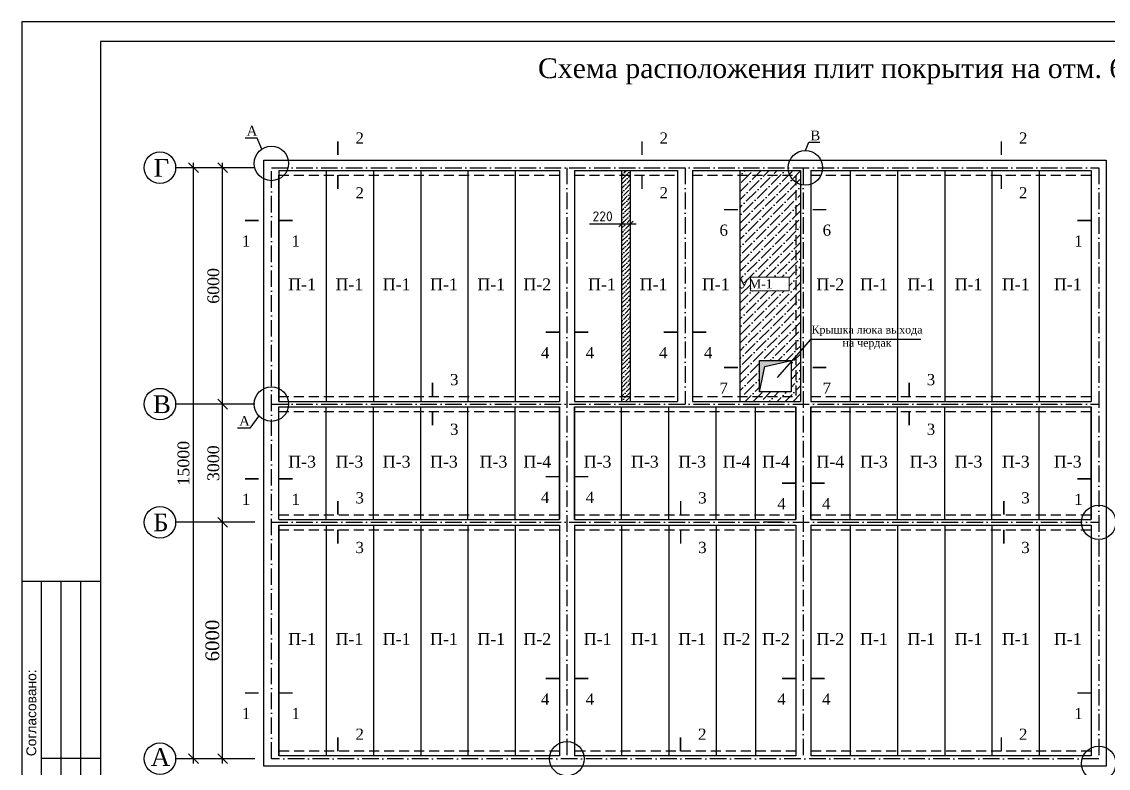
# Model space of a CAD drawing. Header units: millimetres. Extents: x 572274 to 2241483, y -888675 to -304135.
# Drawn here: x 1634382 to 1661961, y -634753 to -615807 of the extents above; entities that cross this region are included whole.
import ezdxf

# ---------------------------------------------------------------- set-up
doc = ezdxf.new("R2010")
doc.units = ezdxf.units.MM
for name, pattern in [('ACAD_ISO02W100', [15, 12, -3]), ('ACAD_ISO04W100', [30, 24, -3, 0, -3]), ('ACAD_ISO10W100', [18, 12, -3, 0, -3]), ('DASHEDX2', [38.1, 25.4, -12.7])]:
    doc.linetypes.add(name, pattern=pattern)
for name, color, linetype in [('oc', 10, 'ACAD_ISO04W100'), ('razrez', 170, 'Continuous'), ('Размеры', 7, 'Continuous')]:
    doc.layers.add(name, color=color, linetype=linetype)
doc.layers.add('план', color=7, linetype='Continuous', lineweight=40)
doc.layers.add('стены', color=250, linetype='Continuous', lineweight=30)
doc.styles.add('arial', font='arial.ttf', dxfattribs={"height": 300})
doc.styles.add('GOST 2.304', font='CS_Gost2304.shx')
doc.styles.get("Standard").update_dxf_attribs({"font": 'isocpeur.ttf'})
doc.styles.add('style1', font='isocpeui.ttf')
doc.styles.add('WMF-Times New Roman0', font='times.ttf')
doc.dimstyles.new('ISO-25$0', dxfattribs={"dimtxt": 300, "dimasz": 200, "dimexe": 100, "dimexo": 300, "dimgap": 50, "dimtad": 1, "dimdec": 0, "dimtxsty": 'Standard', "dimblk": 'OBLIQUE', "dimcen": 250, "dimdle": 150, "dimadec": 0, "dimazin": 0, "dimtfac": 1, "dimtdec": 0, "dimtmove": 0, "dimatfit": 3, "dimldrblk": 'OBLIQUE', "dimfxl": 1.25, "dimarcsym": 0})

# ---------------------------------------------------------------- blocks, each defined once
blk = doc.blocks.new('shtamp cheti azu')
blk.add_line((455458, 81217), (457458, 81217))
at = {"lineweight": 25, "ltscale": 100}
for p, q in [((455958, 74717), (455958, 81217)), ((456458, 74717), (456458, 81217)), ((456958, 74717), (456958, 81217)), ((457458, 76717), (455958, 76717)), ((457458, 74702), (455458, 74702)), ((456258, 66217), (456258, 74717)), ((456758, 66217), (456758, 74717)), ((457458, 72217), (456258, 72217)), ((457458, 68717), (456258, 68717)), ((457458, 66217), (456258, 66217))]:
    blk.add_line(p, q, dxfattribs=at)
at = {"color": 1, "linetype": 'ACAD_ISO02W100', "lineweight": 5, "ltscale": 70, "char_height": 250, "attachment_point": 1, "rotation": 90, "style": 'arial'}
for s, insert in [('{\\fArial|b0|i0|c204|p34;Согласовано:}', (455576, 76776)), ('{\\fArial|b0|i0|c204|p34;Взам. инв. N}', (456376, 72315)), ('{\\fArial|b0|i0|c204|p34;Подпись и дата}', (456376, 68815)), ('{\\fArial|b0|i0|c204|p34;Инв. N подл.}', (456376, 66315))]:
    blk.add_mtext(s, dxfattribs=dict(at, insert=insert))
blk = doc.blocks.new('_Oblique')
at = {"color": 0, "linetype": 'ByBlock', "lineweight": -2}
blk.add_line((-0.5, -0.5), (0.5, 0.5), dxfattribs=at)
blk = doc.blocks.new('*D651')
at = {"color": 0, "lineweight": -2, "transparency": 16777216}
for p, q in [((1640299, -628511), (1639361, -628511)), ((1639481, -634631), (1639481, -628391)), ((1640299, -634511), (1639361, -634511))]:
    blk.add_line(p, q, dxfattribs=at)
at = {"layer": 'Defpoints', "color": 0, "lineweight": 25, "transparency": 16777216}
for p in [(1639481, -628511), (1640399, -628511), (1640399, -634511)]:
    blk.add_point(p, dxfattribs=at)
at = {"color": 0, "lineweight": -2, "transparency": 16777216, "xscale": 250, "yscale": 250, "zscale": 250}
for p, rotation in [((1639481, -628511), 90), ((1639481, -634511), 270)]:
    blk.add_blockref('_Oblique', p, dxfattribs=dict(at, rotation=rotation))
at = {"color": 0, "lineweight": 25, "transparency": 16777216, "insert": (1639223, -631511), "char_height": 300, "attachment_point": 5, "rotation": 90, "style": 'WMF-Times New Roman0'}
blk.add_mtext('{\\H1.1667x;6000}', dxfattribs=at)
blk = doc.blocks.new('*D652')
at = {"color": 0, "lineweight": -2, "transparency": 16777216}
for p, q in [((1639481, -628631), (1639481, -625391)), ((1640299, -625511), (1639361, -625511)), ((1640299, -628511), (1639361, -628511))]:
    blk.add_line(p, q, dxfattribs=at)
at = {"layer": 'Defpoints', "color": 0, "lineweight": 25, "transparency": 16777216}
for p in [(1639481, -625511), (1640399, -625511), (1640399, -628511)]:
    blk.add_point(p, dxfattribs=at)
at = {"color": 0, "lineweight": -2, "transparency": 16777216, "xscale": 250, "yscale": 250, "zscale": 250}
for p, rotation in [((1639481, -625511), 90), ((1639481, -628511), 270)]:
    blk.add_blockref('_Oblique', p, dxfattribs=dict(at, rotation=rotation))
at = {"color": 0, "lineweight": 25, "transparency": 16777216, "insert": (1639248, -627011), "char_height": 300, "attachment_point": 5, "rotation": 90, "style": 'WMF-Times New Roman0'}
blk.add_mtext('3000', dxfattribs=at)
blk = doc.blocks.new('*D653')
at = {"color": 0, "lineweight": -2, "transparency": 16777216}
for p, q in [((1639481, -625631), (1639481, -619391)), ((1640299, -619511), (1639361, -619511)), ((1640299, -625511), (1639361, -625511))]:
    blk.add_line(p, q, dxfattribs=at)
at = {"layer": 'Defpoints', "color": 0, "lineweight": 25, "transparency": 16777216}
for p in [(1639481, -619511), (1640399, -619511), (1640399, -625511)]:
    blk.add_point(p, dxfattribs=at)
at = {"color": 0, "lineweight": -2, "transparency": 16777216, "xscale": 250, "yscale": 250, "zscale": 250}
for p, rotation in [((1639481, -619511), 90), ((1639481, -625511), 270)]:
    blk.add_blockref('_Oblique', p, dxfattribs=dict(at, rotation=rotation))
at = {"color": 0, "lineweight": 25, "transparency": 16777216, "insert": (1639248, -622511), "char_height": 300, "attachment_point": 5, "rotation": 90, "style": 'WMF-Times New Roman0'}
blk.add_mtext('6000', dxfattribs=at)
blk = doc.blocks.new('*D654')
at = {"color": 0, "lineweight": -2, "transparency": 16777216}
for p, q in [((1638742, -634631), (1638742, -619391)), ((1640299, -619511), (1638622, -619511)), ((1640299, -634511), (1638622, -634511))]:
    blk.add_line(p, q, dxfattribs=at)
at = {"layer": 'Defpoints', "color": 0, "lineweight": 25, "transparency": 16777216}
for p in [(1638742, -619511), (1640399, -619511), (1640399, -634511)]:
    blk.add_point(p, dxfattribs=at)
at = {"color": 0, "lineweight": -2, "transparency": 16777216, "xscale": 250, "yscale": 250, "zscale": 250}
for p, rotation in [((1638742, -619511), 90), ((1638742, -634511), 270)]:
    blk.add_blockref('_Oblique', p, dxfattribs=dict(at, rotation=rotation))
at = {"color": 0, "lineweight": 25, "transparency": 16777216, "insert": (1638489, -627011), "char_height": 300, "attachment_point": 5, "rotation": 90, "style": 'WMF-Times New Roman0'}
blk.add_mtext('15000', dxfattribs=at)
blk = doc.blocks.new('*D1188')
at = {"color": 0, "lineweight": -2, "transparency": 16777216}
for p, q in [((1649609, -620941), (1648794, -620941)), ((1649979, -620941), (1649609, -620941)), ((1649609, -620966), (1649609, -621041)), ((1649829, -620966), (1649829, -621041))]:
    blk.add_line(p, q, dxfattribs=at)
at = {"layer": 'Defpoints', "color": 0, "lineweight": 25, "transparency": 16777216}
for p in [(1649609, -620666), (1649829, -620666), (1649609, -620941)]:
    blk.add_point(p, dxfattribs=at)
at = {"color": 0, "lineweight": -2, "transparency": 16777216, "xscale": 150, "yscale": 150, "zscale": 150, "rotation": 180}
blk.add_blockref('_Oblique', (1649609, -620941), dxfattribs=at)
at = {"color": 0, "lineweight": -2, "transparency": 16777216, "xscale": 150, "yscale": 150, "zscale": 150}
blk.add_blockref('_Oblique', (1649829, -620941), dxfattribs=at)
at = {"color": 0, "lineweight": 25, "transparency": 16777216, "insert": (1649127, -620746), "char_height": 250, "attachment_point": 5}
blk.add_mtext('220', dxfattribs=at)

msp = doc.modelspace()

# ---------------------------------------------------------------- hatches: boundary and pattern name
h = msp.add_hatch()
h.set_pattern_fill('ANSI36', color=256, scale=25, style=0)
h.set_pattern_definition([(45, (793820.92, -244298.38), (42.0949506, 154.348152), [198.4375, -39.6875, 0, -39.6875])])
h.paths.add_polyline_path([(1649609.014, -619581.074), (1649609.014, -619969.868), (1649609.014, -619969.868)], flags=16)
h.paths.add_polyline_path([(1649609.014, -625441.074), (1649829.014, -625441.074), (1649829.014, -619581.074), (1649609.014, -619581.074)])
h.paths.add_polyline_path([(1649609.014, -625441.074), (1649609.014, -625175.524), (1649609.014, -625175.524), (1649609.014, -625441.074)], flags=17)
h.paths.add_polyline_path([(1649609.014, -624652.298), (1649609.014, -625061.755)], flags=17)
h = msp.add_hatch()
h.set_pattern_fill('ANSI36', color=256, scale=45, style=0)
h.set_pattern_definition([(45, (41806.1, -943225.07), (75.770911, 277.826674), [357.1875, -71.4375, 0, -71.4375])])
h.paths.add_polyline_path([(1652609.014, -619581.074), (1654149.014, -619581.074), (1654149.014, -625441.074), (1652609.014, -625441.074)])
h.paths.add_polyline_path([(1652877.362, -622286.591), (1652877.362, -622633.785), (1653863.087, -622633.785), (1653863.087, -622286.591)], flags=16)
h.paths.add_polyline_path([(1653109.014, -624401.074), (1653109.014, -625201.074), (1653909.014, -625201.074), (1653909.014, -624401.074)], flags=16)
at = {"lineweight": 30}
h = msp.add_hatch(color=256, dxfattribs=at)
h.dxf.hatch_style = 1
h.paths.add_polyline_path([(1653909.014, -624401.074), (1653109.014, -624401.074), (1653109.014, -625201.074), (1653245.438, -624554.723)])

# ---------------------------------------------------------------- linework, layer by layer
for p, q in [((1640360.002, -618760.974), (1640051.154, -618760.974)), ((1640474.141, -619040.641), (1640360.002, -618760.974)), ((1654272.815, -619076.665), (1654358.843, -618865.877)), ((1654358.843, -618865.877), (1654639.723, -618865.877)), ((1640399.014, -625809.746), (1640169.012, -626123.966)), ((1640169.012, -626123.966), (1639860.164, -626123.966))]:
    msp.add_line(p, q)
at = {"lineweight": 25}
for p, q in [((1639481.073, -619511.074), (1638289.43, -619511.074)), ((1639481.073, -625511.074), (1638289.43, -625511.074)), ((1639481.073, -628511.074), (1638289.43, -628511.074)), ((1639481.073, -634511.074), (1638289.43, -634511.074))]:
    msp.add_line(p, q, dxfattribs=at)
at = {"lineweight": 30}
for p, q in [((1640909.014, -619581.074), (1640909.014, -625441.074)), ((1642109.014, -619581.074), (1642109.014, -625441.074)), ((1643309.014, -619581.074), (1643309.014, -625441.074)), ((1644509.014, -619581.074), (1644509.014, -625441.074)), ((1645709.014, -619581.074), (1645709.014, -625441.074)), ((1646909.014, -619581.074), (1646909.014, -625441.074)), ((1648029.014, -619581.074), (1648029.014, -625441.074)), ((1648409.014, -619581.074), (1648409.014, -625441.074)), ((1649609.014, -619581.074), (1649609.014, -625441.074)), ((1649829.014, -619581.074), (1649829.014, -625441.074)), ((1651029.014, -619581.074), (1651029.014, -625441.074)), ((1651029.014, -619581.074), (1651029.014, -625441.074)), ((1651409.014, -619581.074), (1654149.014, -619581.074)), ((1654149.014, -619581.074), (1654149.014, -625441.074)), ((1654409.014, -619581.074), (1654409.014, -625441.074)), ((1655409.014, -619581.074), (1655409.014, -625441.074)), ((1656609.014, -619581.074), (1656609.014, -625441.074)), ((1657809.014, -619581.074), (1657809.014, -625441.074)), ((1659009.014, -619581.074), (1659009.014, -625441.074)), ((1660209.014, -619581.074), (1660209.014, -625441.074)), ((1661529.014, -619581.074), (1661529.014, -625441.074)), ((1653109.014, -625201.074), (1653245.438, -624554.723)), ((1653245.438, -624554.723), (1653909.014, -624401.074)), ((1651409.014, -625441.074), (1654149.014, -625441.074)), ((1640909.014, -628441.074), (1640909.014, -625581.074)), ((1642109.014, -628441.074), (1642109.014, -625581.074)), ((1643309.014, -628441.074), (1643309.014, -625581.074)), ((1644509.014, -628441.074), (1644509.014, -625581.074)), ((1645709.014, -628441.074), (1645709.014, -625581.074)), ((1646909.014, -628441.074), (1646909.014, -625581.074)), ((1648029.014, -628441.074), (1648029.014, -625581.074)), ((1648409.014, -628441.074), (1648409.014, -625581.074)), ((1649609.014, -628441.074), (1649609.014, -625581.074)), ((1650809.014, -628441.074), (1650809.014, -625581.074)), ((1652009.014, -628441.074), (1652009.014, -625581.074)), ((1653009.014, -628441.074), (1653009.014, -625581.074)), ((1654029.014, -628441.074), (1654029.014, -625581.074)), ((1654409.014, -628441.074), (1654409.014, -625581.074)), ((1655409.014, -628441.074), (1655409.014, -625581.074)), ((1656609.014, -628441.074), (1656609.014, -625581.074)), ((1657809.014, -628441.074), (1657809.014, -625581.074)), ((1659009.014, -628441.074), (1659009.014, -625581.074)), ((1660209.014, -628441.074), (1660209.014, -625581.074)), ((1661529.014, -628441.074), (1661529.014, -625581.074)), ((1640909.014, -628581.074), (1640909.014, -634441.074)), ((1642109.014, -628581.074), (1642109.014, -634441.074)), ((1643309.014, -628581.074), (1643309.014, -634441.074)), ((1644509.014, -628581.074), (1644509.014, -634441.074)), ((1645709.014, -628581.074), (1645709.014, -634441.074)), ((1646909.014, -628581.074), (1646909.014, -634441.074)), ((1648029.014, -628581.074), (1648029.014, -634441.074)), ((1648409.014, -628581.074), (1648409.014, -634441.074)), ((1649609.014, -628581.074), (1649609.014, -634441.074)), ((1650809.014, -628581.074), (1650809.014, -634441.074)), ((1652009.014, -628581.074), (1652009.014, -634441.074)), ((1653009.014, -628581.074), (1653009.014, -634441.074)), ((1654029.014, -628581.074), (1654029.014, -634441.074)), ((1654409.014, -628581.074), (1654409.014, -634441.074)), ((1655409.014, -628581.074), (1655409.014, -634441.074)), ((1656609.014, -628581.074), (1656609.014, -634441.074)), ((1657809.014, -628581.074), (1657809.014, -634441.074)), ((1659009.014, -628581.074), (1659009.014, -634441.074)), ((1660209.014, -628581.074), (1660209.014, -634441.074)), ((1661529.014, -628581.074), (1661529.014, -634441.074))]:
    msp.add_line(p, q, dxfattribs=at)
at = {"lineweight": 25, "ltscale": 100}
msp.add_lwpolyline([(1634382.368, -645507.415), (1676382.368, -645507.415), (1676382.368, -615807.415), (1634382.368, -615807.415)], close=True, dxfattribs=at)
at = {"color": 1, "lineweight": 30}
msp.add_lwpolyline([(1636382.368, -645007.415), (1675882.368, -645007.415), (1675882.368, -616307.415), (1636382.368, -616307.415)], close=True, dxfattribs=at)
at = {"lineweight": 9}
for points in [[(1642407.219, -619191.074, 39.807, 39.807, 0), (1642407.219, -618840.171, 39.807, 39.807, 0), (1642407.219, -618972.86, 0, 53.076, 0), (1642672.597, -618972.86, 0, 0, 0), (1643070.664, -618972.86, 0, 0, 0)], [(1650125.602, -619191.074, 39.807, 39.807, 0), (1650125.602, -618840.171, 39.807, 39.807, 0), (1650125.602, -618972.86, 0, 53.076, 0), (1650390.98, -618972.86, 0, 0, 0), (1650789.047, -618972.86, 0, 0, 0)], [(1659247.464, -619191.074, 39.807, 39.807, 0), (1659247.464, -618840.171, 39.807, 39.807, 0), (1659247.464, -618972.86, 0, 53.076, 0), (1659512.842, -618972.86, 0, 0, 0), (1659910.909, -618972.86, 0, 0, 0)], [(1642407.219, -619701.074, 39.807, 39.807, 0), (1642407.219, -620051.976, 39.807, 39.807, 0), (1642407.219, -619919.287, 0, 53.076, 0), (1642672.597, -619919.287, 0, 0, 0), (1643070.664, -619919.287, 0, 0, 0)], [(1650125.602, -619701.074, 39.807, 39.807, 0), (1650125.602, -620051.976, 39.807, 39.807, 0), (1650125.602, -619919.287, 0, 53.076, 0), (1650390.98, -619919.287, 0, 0, 0), (1650789.047, -619919.287, 0, 0, 0)], [(1659247.464, -619701.074, 39.807, 39.807, 0), (1659247.464, -620051.976, 39.807, 39.807, 0), (1659247.464, -619919.287, 0, 53.076, 0), (1659512.842, -619919.287, 0, 0, 0), (1659910.909, -619919.287, 0, 0, 0)], [(1652562.155, -620575.706, 39.807, 39.807, 0), (1652211.253, -620575.706, 39.807, 39.807, 0), (1652343.942, -620575.706, 0, 53.076, 0), (1652343.942, -620841.084, 0, 0, 0), (1652343.942, -621239.151, 0, 0, 0)], [(1654455.873, -620575.706, 39.807, 39.807, 0), (1654806.776, -620575.706, 39.807, 39.807, 0), (1654674.087, -620575.706, 0, 53.076, 0), (1654674.087, -620841.084, 0, 0, 0), (1654674.087, -621239.151, 0, 0, 0)], [(1640399.014, -620852.337, 39.807, 39.807, 0), (1640048.112, -620852.337, 39.807, 39.807, 0), (1640180.801, -620852.337, 0, 53.076, 0), (1640180.801, -621117.715, 0, 0, 0), (1640180.801, -621515.782, 0, 0, 0)], [(1640909.014, -620852.337, 39.807, 39.807, 0), (1641259.917, -620852.337, 39.807, 39.807, 0), (1641127.228, -620852.337, 0, 53.076, 0), (1641127.228, -621117.715, 0, 0, 0), (1641127.228, -621515.782, 0, 0, 0)], [(1661529.014, -620852.337, 39.807, 39.807, 0), (1661178.112, -620852.337, 39.807, 39.807, 0), (1661310.801, -620852.337, 0, 53.076, 0), (1661310.801, -621117.715, 0, 0, 0), (1661310.801, -621515.782, 0, 0, 0)], [(1648029.014, -623685.5, 39.807, 39.807, 0), (1647678.112, -623685.5, 39.807, 39.807, 0), (1647810.801, -623685.5, 0, 53.076, 0), (1647810.801, -623950.878, 0, 0, 0), (1647810.801, -624348.944, 0, 0, 0)], [(1648409.014, -623685.5, 39.807, 39.807, 0), (1648759.917, -623685.5, 39.807, 39.807, 0), (1648627.228, -623685.5, 0, 53.076, 0), (1648627.228, -623950.878, 0, 0, 0), (1648627.228, -624348.944, 0, 0, 0)], [(1651029.014, -623685.5, 39.807, 39.807, 0), (1650678.112, -623685.5, 39.807, 39.807, 0), (1650810.801, -623685.5, 0, 53.076, 0), (1650810.801, -623950.878, 0, 0, 0), (1650810.801, -624348.944, 0, 0, 0)], [(1651409.014, -623685.5, 39.807, 39.807, 0), (1651759.917, -623685.5, 39.807, 39.807, 0), (1651627.228, -623685.5, 0, 53.076, 0), (1651627.228, -623950.878, 0, 0, 0), (1651627.228, -624348.944, 0, 0, 0)], [(1652562.155, -624584.765, 39.807, 39.807, 0), (1652211.253, -624584.765, 39.807, 39.807, 0), (1652343.942, -624584.765, 0, 53.076, 0), (1652343.942, -624850.143, 0, 0, 0), (1652343.942, -625248.209, 0, 0, 0)], [(1654455.873, -624584.765, 39.807, 39.807, 0), (1654806.776, -624584.765, 39.807, 39.807, 0), (1654674.087, -624584.765, 0, 53.076, 0), (1654674.087, -624850.143, 0, 0, 0), (1654674.087, -625248.209, 0, 0, 0)], [(1644807.219, -625321.074, 39.807, 39.807, 0), (1644807.219, -624970.171, 39.807, 39.807, 0), (1644807.219, -625102.86, 0, 53.076, 0), (1645072.597, -625102.86, 0, 0, 0), (1645470.664, -625102.86, 0, 0, 0)], [(1656907.219, -625321.074, 39.807, 39.807, 0), (1656907.219, -624970.171, 39.807, 39.807, 0), (1656907.219, -625102.86, 0, 53.076, 0), (1657172.597, -625102.86, 0, 0, 0), (1657570.664, -625102.86, 0, 0, 0)], [(1644807.219, -625701.074, 39.807, 39.807, 0), (1644807.219, -626051.976, 39.807, 39.807, 0), (1644807.219, -625919.287, 0, 53.076, 0), (1645072.597, -625919.287, 0, 0, 0), (1645470.664, -625919.287, 0, 0, 0)], [(1656907.219, -625701.074, 39.807, 39.807, 0), (1656907.219, -626051.976, 39.807, 39.807, 0), (1656907.219, -625919.287, 0, 53.076, 0), (1657172.597, -625919.287, 0, 0, 0), (1657570.664, -625919.287, 0, 0, 0)], [(1640399.014, -627406.751, 39.807, 39.807, 0), (1640048.112, -627406.751, 39.807, 39.807, 0), (1640180.801, -627406.751, 0, 53.076, 0), (1640180.801, -627672.128, 0, 0, 0), (1640180.801, -628070.195, 0, 0, 0)], [(1640909.014, -627406.751, 39.807, 39.807, 0), (1641259.917, -627406.751, 39.807, 39.807, 0), (1641127.228, -627406.751, 0, 53.076, 0), (1641127.228, -627672.128, 0, 0, 0), (1641127.228, -628070.195, 0, 0, 0)], [(1648029.014, -627353.404, 39.807, 39.807, 0), (1647678.112, -627353.404, 39.807, 39.807, 0), (1647810.801, -627353.404, 0, 53.076, 0), (1647810.801, -627618.782, 0, 0, 0), (1647810.801, -628016.849, 0, 0, 0)], [(1648409.014, -627353.404, 39.807, 39.807, 0), (1648759.917, -627353.404, 39.807, 39.807, 0), (1648627.228, -627353.404, 0, 53.076, 0), (1648627.228, -627618.782, 0, 0, 0), (1648627.228, -628016.849, 0, 0, 0)], [(1661529.014, -627406.751, 39.807, 39.807, 0), (1661178.112, -627406.751, 39.807, 39.807, 0), (1661310.801, -627406.751, 0, 53.076, 0), (1661310.801, -627672.128, 0, 0, 0), (1661310.801, -628070.195, 0, 0, 0)], [(1654029.014, -627515.998, 39.807, 39.807, 0), (1653678.112, -627515.998, 39.807, 39.807, 0), (1653810.801, -627515.998, 0, 53.076, 0), (1653810.801, -627781.376, 0, 0, 0), (1653810.801, -628179.443, 0, 0, 0)], [(1654409.014, -627515.998, 39.807, 39.807, 0), (1654759.917, -627515.998, 39.807, 39.807, 0), (1654627.228, -627515.998, 0, 53.076, 0), (1654627.228, -627781.376, 0, 0, 0), (1654627.228, -628179.443, 0, 0, 0)], [(1642407.219, -628321.074, 39.807, 39.807, 0), (1642407.219, -627970.171, 39.807, 39.807, 0), (1642407.219, -628102.86, 0, 53.076, 0), (1642672.597, -628102.86, 0, 0, 0), (1643070.664, -628102.86, 0, 0, 0)], [(1651107.219, -628321.074, 39.807, 39.807, 0), (1651107.219, -627970.171, 39.807, 39.807, 0), (1651107.219, -628102.86, 0, 53.076, 0), (1651372.597, -628102.86, 0, 0, 0), (1651770.664, -628102.86, 0, 0, 0)], [(1659307.219, -628321.074, 39.807, 39.807, 0), (1659307.219, -627970.171, 39.807, 39.807, 0), (1659307.219, -628102.86, 0, 53.076, 0), (1659572.597, -628102.86, 0, 0, 0), (1659970.664, -628102.86, 0, 0, 0)], [(1642407.219, -628701.074, 39.807, 39.807, 0), (1642407.219, -629051.976, 39.807, 39.807, 0), (1642407.219, -628919.287, 0, 53.076, 0), (1642672.597, -628919.287, 0, 0, 0), (1643070.664, -628919.287, 0, 0, 0)], [(1651107.219, -628701.074, 39.807, 39.807, 0), (1651107.219, -629051.976, 39.807, 39.807, 0), (1651107.219, -628919.287, 0, 53.076, 0), (1651372.597, -628919.287, 0, 0, 0), (1651770.664, -628919.287, 0, 0, 0)], [(1659307.219, -628701.074, 39.807, 39.807, 0), (1659307.219, -629051.976, 39.807, 39.807, 0), (1659307.219, -628919.287, 0, 53.076, 0), (1659572.597, -628919.287, 0, 0, 0), (1659970.664, -628919.287, 0, 0, 0)], [(1648029.014, -632476.484, 39.807, 39.807, 0), (1647678.112, -632476.484, 39.807, 39.807, 0), (1647810.801, -632476.484, 0, 53.076, 0), (1647810.801, -632741.862, 0, 0, 0), (1647810.801, -633139.929, 0, 0, 0)], [(1648409.014, -632476.484, 39.807, 39.807, 0), (1648759.917, -632476.484, 39.807, 39.807, 0), (1648627.228, -632476.484, 0, 53.076, 0), (1648627.228, -632741.862, 0, 0, 0), (1648627.228, -633139.929, 0, 0, 0)], [(1654029.014, -632476.484, 39.807, 39.807, 0), (1653678.112, -632476.484, 39.807, 39.807, 0), (1653810.801, -632476.484, 0, 53.076, 0), (1653810.801, -632741.862, 0, 0, 0), (1653810.801, -633139.929, 0, 0, 0)], [(1654409.014, -632476.484, 39.807, 39.807, 0), (1654759.917, -632476.484, 39.807, 39.807, 0), (1654627.228, -632476.484, 0, 53.076, 0), (1654627.228, -632741.862, 0, 0, 0), (1654627.228, -633139.929, 0, 0, 0)], [(1640399.014, -632842.366, 39.807, 39.807, 0), (1640048.112, -632842.366, 39.807, 39.807, 0), (1640180.801, -632842.366, 0, 53.076, 0), (1640180.801, -633107.744, 0, 0, 0), (1640180.801, -633505.811, 0, 0, 0)], [(1640909.014, -632842.366, 39.807, 39.807, 0), (1641259.917, -632842.366, 39.807, 39.807, 0), (1641127.228, -632842.366, 0, 53.076, 0), (1641127.228, -633107.744, 0, 0, 0), (1641127.228, -633505.811, 0, 0, 0)], [(1661529.014, -632842.366, 39.807, 39.807, 0), (1661178.112, -632842.366, 39.807, 39.807, 0), (1661310.801, -632842.366, 0, 53.076, 0), (1661310.801, -633107.744, 0, 0, 0), (1661310.801, -633505.811, 0, 0, 0)], [(1642407.219, -634321.074, 39.807, 39.807, 0), (1642407.219, -633970.171, 39.807, 39.807, 0), (1642407.219, -634102.86, 0, 53.076, 0), (1642672.597, -634102.86, 0, 0, 0), (1643070.664, -634102.86, 0, 0, 0)], [(1651102.684, -634321.074, 39.807, 39.807, 0), (1651102.684, -633970.171, 39.807, 39.807, 0), (1651102.684, -634102.86, 0, 53.076, 0), (1651368.062, -634102.86, 0, 0, 0), (1651766.129, -634102.86, 0, 0, 0)], [(1659247.464, -634321.074, 39.807, 39.807, 0), (1659247.464, -633970.171, 39.807, 39.807, 0), (1659247.464, -634102.86, 0, 53.076, 0), (1659512.842, -634102.86, 0, 0, 0), (1659910.909, -634102.86, 0, 0, 0)]]:
    msp.add_lwpolyline(points, format="xyseb", dxfattribs=at)
at = {"lineweight": 0, "ltscale": 100}
msp.add_lwpolyline([(1652877.362, -622286.591), (1653863.087, -622286.591), (1653863.087, -622633.785), (1652877.362, -622633.785)], close=True, dxfattribs=at)
at = {"lineweight": 30}
msp.add_lwpolyline([(1653109.014, -624401.074), (1653909.014, -624401.074), (1653909.014, -625201.074), (1653109.014, -625201.074)], close=True, dxfattribs=at)
at = {"lineweight": 25}
for centre in [(1637889.43, -619511.074), (1637889.43, -625511.074), (1637889.43, -628511.074), (1637889.43, -634511.074)]:
    msp.add_circle(centre, 400, dxfattribs=at)
for centre in [(1640719.014, -619403.467), (1654272.815, -619514.392), (1640719.014, -625511.074), (1661719.014, -628511.074), (1648219.014, -634511.074), (1661719.014, -634628.568)]:
    msp.add_circle(centre, 437.728)
at = {"layer": 'oc', "linetype": 'ACAD_ISO10W100', "lineweight": 25, "ltscale": 35}
for p, q in [((1640719.014, -619511.074), (1661719.014, -619511.074)), ((1640719.014, -634511.074), (1640719.014, -619511.074)), ((1648219.014, -619511.074), (1648219.014, -634511.074)), ((1651219.014, -619511.074), (1651219.014, -625511.074)), ((1654219.014, -619511.074), (1654219.014, -634511.074)), ((1661719.014, -619511.074), (1661719.014, -634511.074)), ((1640719.014, -625511.074), (1661719.014, -625511.074)), ((1640719.014, -628511.074), (1661719.014, -628511.074)), ((1661719.014, -634511.074), (1640719.014, -634511.074))]:
    msp.add_line(p, q, dxfattribs=at)
at = {"layer": 'razrez', "ltscale": 25}
for p, q in [((1654405.536, -623872.292), (1653559.864, -624833.204)), ((1657200.189, -623871.732), (1654405.491, -623871.732))]:
    msp.add_line(p, q, dxfattribs=at)
at = {"layer": 'стены', "color": 0, "linetype": 'ByBlock', "lineweight": 30, "ltscale": 3}
for p, q in [((1640529.014, -619321.074), (1661909.014, -619321.074)), ((1640529.014, -634701.074), (1640529.014, -619321.074)), ((1661909.014, -619321.074), (1661909.014, -634701.074)), ((1640909.014, -619581.074), (1648029.014, -619581.074)), ((1648409.014, -619581.074), (1651029.014, -619581.074)), ((1651409.014, -619581.074), (1651409.014, -625441.074)), ((1652609.014, -619581.074), (1652609.014, -625441.074)), ((1654409.014, -619581.074), (1661529.014, -619581.074)), ((1640909.014, -625441.074), (1640909.014, -619701.074)), ((1648029.014, -619701.074), (1648029.014, -625441.074)), ((1648409.014, -619701.074), (1648409.014, -625441.074)), ((1651029.014, -619701.074), (1651029.014, -625321.074)), ((1654409.014, -619701.074), (1654409.014, -625441.074)), ((1661529.014, -619701.074), (1661529.014, -625441.074)), ((1640909.014, -625441.074), (1648029.014, -625441.074)), ((1648409.014, -625441.074), (1651029.014, -625441.074)), ((1654409.014, -625441.074), (1661529.014, -625441.074)), ((1640909.014, -628441.074), (1640909.014, -625581.074)), ((1640909.014, -625581.074), (1648029.014, -625581.074)), ((1648029.014, -625581.074), (1648029.014, -628441.074)), ((1648409.014, -625581.074), (1654029.014, -625581.074)), ((1648409.014, -625581.074), (1648409.014, -628441.074)), ((1654029.014, -625581.074), (1654029.014, -628441.074)), ((1654409.014, -625581.074), (1661529.014, -625581.074)), ((1654409.014, -625581.074), (1654409.014, -628441.074)), ((1661529.014, -625581.074), (1661529.014, -628441.074)), ((1640909.014, -628441.074), (1648029.014, -628441.074)), ((1648409.014, -628441.074), (1654029.014, -628441.074)), ((1654409.014, -628441.074), (1661529.014, -628441.074)), ((1640909.014, -634441.074), (1640909.014, -628581.074)), ((1640909.014, -628581.074), (1648029.014, -628581.074)), ((1648029.014, -628581.074), (1648029.014, -634321.074)), ((1648409.014, -628581.074), (1654029.014, -628581.074)), ((1648409.014, -628581.074), (1648409.014, -634321.074)), ((1654029.014, -628581.074), (1654029.014, -634321.074)), ((1654409.014, -628581.074), (1654409.014, -634321.074)), ((1654409.014, -628581.074), (1661529.014, -628581.074)), ((1661529.014, -628581.074), (1661529.014, -634441.074)), ((1648029.014, -634441.074), (1640909.014, -634441.074)), ((1654029.014, -634441.074), (1648409.014, -634441.074)), ((1661529.014, -634441.074), (1654409.014, -634441.074)), ((1661909.014, -634701.074), (1640529.014, -634701.074))]:
    msp.add_line(p, q, dxfattribs=at)
at = {"layer": 'стены', "color": 0, "linetype": 'DASHEDX2', "lineweight": 25, "ltscale": 10}
for p, q in [((1640909.014, -619701.074), (1648029.014, -619701.074)), ((1648409.014, -619701.074), (1651029.014, -619701.074)), ((1651409.014, -619701.074), (1654029.014, -619701.074)), ((1651409.014, -619701.074), (1654029.014, -619701.074)), ((1654029.014, -619701.074), (1654029.014, -625321.074)), ((1654409.014, -619701.074), (1661529.014, -619701.074)), ((1640909.014, -625321.074), (1648029.014, -625321.074)), ((1648409.014, -625321.074), (1651029.014, -625321.074)), ((1651409.014, -625321.074), (1654029.014, -625321.074)), ((1654409.014, -625321.074), (1661529.014, -625321.074)), ((1640909.014, -625701.074), (1648029.014, -625701.074)), ((1648409.014, -625701.074), (1654029.014, -625701.074)), ((1654409.014, -625701.074), (1661529.014, -625701.074)), ((1640909.014, -628321.074), (1648029.014, -628321.074)), ((1648409.014, -628321.074), (1654029.014, -628321.074)), ((1654409.014, -628321.074), (1661529.014, -628321.074)), ((1640909.014, -628701.074), (1648029.014, -628701.074)), ((1648409.014, -628701.074), (1654029.014, -628701.074)), ((1654409.014, -628701.074), (1661529.014, -628701.074)), ((1648029.014, -634321.074), (1640909.014, -634321.074)), ((1654029.014, -634321.074), (1648409.014, -634321.074)), ((1661529.014, -634321.074), (1654409.014, -634321.074))]:
    msp.add_line(p, q, dxfattribs=at)
at = {"layer": 'стены', "color": 0, "linetype": 'ByBlock', "lineweight": 25, "ltscale": 3}
msp.add_line((1653679.014, -628511.074), (1653219.014, -628511.074), dxfattribs=at)

# ---------------------------------------------------------------- block references
msp.add_blockref('shtamp cheti azu', (1178924.801, -711223.918))

# ---------------------------------------------------------------- texts
at = {"char_height": 250, "width": 7583.16001, "attachment_point": 1}
for s, insert in [('{\\fTimes New Roman|b0|i0|c204|p18;А}', (1640090.379, -618449.51)), ('{\\fTimes New Roman|b0|i0|c204|p18;В}', (1654398.78, -618567.89)), ('{\\fTimes New Roman|b0|i0|c204|p18;А}', (1639899.389, -625812.503))]:
    msp.add_mtext(s, dxfattribs=dict(at, insert=insert))
at = {"lineweight": 25, "char_height": 284.334, "style": 'WMF-Times New Roman0'}
for s, insert, width, attachment_point in [('2', (1642852.948, -618616.839), 159.10633, 1), ('2', (1650571.331, -618616.839), 159.10633, 1), ('2', (1659693.193, -618616.839), 159.10633, 1), ('2', (1642852.948, -620007.035), 280.80571, 1), ('2', (1650571.331, -620007.035), 280.80571, 1), ('2', (1659693.193, -620007.035), 280.80571, 1), ('6', (1652092.799, -620954.688), 267.10819, 1), ('6', (1654925.23, -620954.688), 267.10819, 3), ('1', (1639966.724, -621231.319), 89.56506, 1), ('1', (1641228.255, -621231.319), 89.56506, 1), ('1', (1661096.724, -621231.319), 89.56506, 1), ('4', (1647559.658, -624064.482), 267.10819, 1), ('4', (1648697.118, -624064.482), 225.33333, 1), ('4', (1650559.658, -624064.482), 267.10819, 1), ('4', (1651697.118, -624064.482), 225.33333, 1), ('3', (1645252.948, -624746.839), 237.45469, 1), ('3', (1657352.948, -624746.839), 237.45469, 1), ('7', (1652092.799, -624963.747), 267.10819, 1), ('7', (1654925.23, -624963.747), 267.10819, 3), ('3', (1645252.948, -626007.035), 280.80571, 1), ('3', (1657352.948, -626007.035), 280.80571, 1), ('1', (1639966.724, -627785.733), 89.56506, 1), ('1', (1641228.255, -627785.733), 89.56506, 1), ('3', (1642852.948, -627746.839), 237.45469, 1), ('4', (1647559.658, -627732.386), 267.10819, 1), ('4', (1648697.118, -627732.386), 225.33333, 1), ('3', (1651552.948, -627746.839), 237.45469, 1), ('4', (1653559.658, -627894.98), 267.10819, 1), ('4', (1654697.118, -627894.98), 225.33333, 1), ('3', (1659752.948, -627746.839), 237.45469, 1), ('1', (1661096.724, -627785.733), 89.56506, 1), ('3', (1642852.948, -629007.035), 280.80571, 1), ('3', (1651552.948, -629007.035), 280.80571, 1), ('3', (1659752.948, -629007.035), 280.80571, 1), ('4', (1647559.658, -632855.466), 267.10819, 1), ('4', (1648697.118, -632855.466), 225.33333, 1), ('4', (1653559.658, -632855.466), 267.10819, 1), ('4', (1654697.118, -632855.466), 225.33333, 1), ('1', (1639966.724, -633221.348), 89.56506, 1), ('1', (1641228.255, -633221.348), 89.56506, 1), ('1', (1661096.724, -633221.348), 89.56506, 1), ('2', (1642852.948, -633746.839), 159.10633, 1), ('2', (1651548.413, -633746.839), 159.10633, 1), ('2', (1659693.193, -633746.839), 159.10633, 1)]:
    msp.add_mtext(s, dxfattribs=dict(at, insert=insert, width=width, attachment_point=attachment_point))
at = {"layer": 'план', "lineweight": 0, "ltscale": 100, "insert": (1655837.234, -623520.628), "char_height": 250, "width": 3635.61973, "attachment_point": 2, "style": 'GOST 2.304'}
msp.add_mtext('{\\fTimes New Roman|b0|i0|c204|p18;\\H0.8x;Крышка люка выхода\\H1.25x; \\P\\H0.8x;на чердак}', dxfattribs=at)
at = {"layer": 'Размеры', "attachment_point": 2}
for s, insert, char_height, width in [('{\\fArial|b0|i0|c204|p34;\\C47;^I\\fTimes New Roman|b0|i0|c204|p18;\\C96;П-1}', (1641498.717, -622321.132), 300, 366.25335), ('{\\fArial|b0|i0|c204|p34;\\C47;^I\\fTimes New Roman|b0|i0|c204|p18;\\C96;П-1}', (1642698.717, -622321.132), 300, 366.25335), ('{\\fArial|b0|i0|c204|p34;\\C47;^I\\fTimes New Roman|b0|i0|c204|p18;\\C96;П-1}', (1643898.717, -622321.132), 300, 366.25335), ('{\\fArial|b0|i0|c204|p34;\\C47;^I\\fTimes New Roman|b0|i0|c204|p18;\\C96;П-1}', (1645098.717, -622321.132), 300, 366.25335), ('{\\fArial|b0|i0|c204|p34;\\C47;^I\\fTimes New Roman|b0|i0|c204|p18;\\C96;П-1}', (1646298.717, -622321.132), 300, 366.25335), ('{\\fArial|b0|i0|c204|p34;\\C47;^I\\fTimes New Roman|b0|i0|c204|p18;\\C96;П-2}', (1647468.313, -622321.132), 300, 366.25335), ('{\\fArial|b0|i0|c204|p34;\\C47;^I\\fTimes New Roman|b0|i0|c204|p18;\\C96;П-1}', (1649108.717, -622321.132), 300, 366.25335), ('{\\fArial|b0|i0|c204|p34;\\C47;^I\\fTimes New Roman|b0|i0|c204|p18;\\C96;П-1}', (1650418.717, -622321.132), 300, 366.25335), ('{\\fArial|b0|i0|c204|p34;\\C47;^I\\fTimes New Roman|b0|i0|c204|p18;\\C96;П-1}', (1651998.717, -622321.132), 300, 366.25335), ('{\\fArial|b0|i0|c204|p34;\\C0;^I\\fTimes New Roman|b0|i0|c204|p18;\\H1.188x;УМ-1}', (1652975.263, -622342.554), 196.83, 2149.96595), ('{\\fArial|b0|i0|c204|p34;\\C47;^I\\fTimes New Roman|b0|i0|c204|p18;\\C96;П-2}', (1654906.092, -622321.132), 300, 366.25335), ('{\\fArial|b0|i0|c204|p34;\\C47;^I\\fTimes New Roman|b0|i0|c204|p18;\\C96;П-1}', (1656013.713, -622321.132), 300, 366.25335), ('{\\fArial|b0|i0|c204|p34;\\C47;^I\\fTimes New Roman|b0|i0|c204|p18;\\C96;П-1}', (1657213.713, -622321.132), 300, 366.25335), ('{\\fArial|b0|i0|c204|p34;\\C47;^I\\fTimes New Roman|b0|i0|c204|p18;\\C96;П-1}', (1658413.713, -622321.132), 300, 366.25335), ('{\\fArial|b0|i0|c204|p34;\\C47;^I\\fTimes New Roman|b0|i0|c204|p18;\\C96;П-1}', (1659613.713, -622321.132), 300, 366.25335), ('{\\fArial|b0|i0|c204|p34;\\C47;^I\\fTimes New Roman|b0|i0|c204|p18;\\C96;П-1}', (1660933.713, -622321.132), 300, 366.25335), ('{\\fArial|b0|i0|c204|p34;\\C47;^I\\fTimes New Roman|b0|i0|c204|p18;\\C96;П-3}', (1641498.717, -626821.132), 300, 366.25335), ('{\\fArial|b0|i0|c204|p34;\\C47;^I\\fTimes New Roman|b0|i0|c204|p18;\\C96;П-3}', (1642698.717, -626821.132), 300, 366.25335), ('{\\fArial|b0|i0|c204|p34;\\C47;^I\\fTimes New Roman|b0|i0|c204|p18;\\C96;П-3}', (1643898.717, -626821.132), 300, 366.25335), ('{\\fArial|b0|i0|c204|p34;\\C47;^I\\fTimes New Roman|b0|i0|c204|p18;\\C96;П-3}', (1645098.717, -626821.132), 300, 570.61065), ('{\\fArial|b0|i0|c204|p34;\\C47;^I\\fTimes New Roman|b0|i0|c204|p18;\\C96;П-3}', (1646298.717, -626821.132), 300, 792.66685), ('{\\fArial|b0|i0|c204|p34;\\C47;^I\\fTimes New Roman|b0|i0|c204|p18;\\C96;П-4}', (1647468.313, -626821.132), 300, 366.25335), ('{\\fArial|b0|i0|c204|p34;\\C47;^I\\fTimes New Roman|b0|i0|c204|p18;\\C96;П-3}', (1648998.717, -626821.132), 300, 366.25335), ('{\\fArial|b0|i0|c204|p34;\\C47;^I\\fTimes New Roman|b0|i0|c204|p18;\\C96;П-3}', (1650198.717, -626821.132), 300, 366.25335), ('{\\fArial|b0|i0|c204|p34;\\C47;^I\\fTimes New Roman|b0|i0|c204|p18;\\C96;П-3}', (1651398.717, -626821.132), 300, 366.25335), ('{\\fArial|b0|i0|c204|p34;\\C47;^I\\fTimes New Roman|b0|i0|c204|p18;\\C96;П-4}', (1652526.092, -626821.132), 300, 366.25335), ('{\\fArial|b0|i0|c204|p34;\\C47;^I\\fTimes New Roman|b0|i0|c204|p18;\\C96;П-4}', (1653526.092, -626821.132), 300, 366.25335), ('{\\fArial|b0|i0|c204|p34;\\C47;^I\\fTimes New Roman|b0|i0|c204|p18;\\C96;П-4}', (1654906.092, -626821.132), 300, 366.25335), ('{\\fArial|b0|i0|c204|p34;\\C47;^I\\fTimes New Roman|b0|i0|c204|p18;\\C96;П-3}', (1656013.713, -626821.132), 300, 656.97175), ('{\\fArial|b0|i0|c204|p34;\\C47;^I\\fTimes New Roman|b0|i0|c204|p18;\\C96;П-3}', (1657213.713, -626821.132), 300, 868.40518), ('{\\fArial|b0|i0|c204|p34;\\C47;^I\\fTimes New Roman|b0|i0|c204|p18;\\C96;П-3}', (1658413.713, -626821.132), 300, 366.25335), ('{\\fArial|b0|i0|c204|p34;\\C47;^I\\fTimes New Roman|b0|i0|c204|p18;\\C96;П-3}', (1659613.713, -626821.132), 300, 524.82671), ('{\\fArial|b0|i0|c204|p34;\\C47;^I\\fTimes New Roman|b0|i0|c204|p18;\\C96;П-3}', (1660933.713, -626821.132), 300, 366.25335), ('{\\fArial|b0|i0|c204|p34;\\C47;^I\\fTimes New Roman|b0|i0|c204|p18;\\C96;П-1}', (1641498.717, -631321.132), 300, 366.25335), ('{\\fArial|b0|i0|c204|p34;\\C47;^I\\fTimes New Roman|b0|i0|c204|p18;\\C96;П-1}', (1642698.717, -631321.132), 300, 366.25335), ('{\\fArial|b0|i0|c204|p34;\\C47;^I\\fTimes New Roman|b0|i0|c204|p18;\\C96;П-1}', (1643898.717, -631321.132), 300, 366.25335), ('{\\fArial|b0|i0|c204|p34;\\C47;^I\\fTimes New Roman|b0|i0|c204|p18;\\C96;П-1}', (1645098.717, -631321.132), 300, 366.25335), ('{\\fArial|b0|i0|c204|p34;\\C47;^I\\fTimes New Roman|b0|i0|c204|p18;\\C96;П-1}', (1646298.717, -631321.132), 300, 366.25335), ('{\\fArial|b0|i0|c204|p34;\\C47;^I\\fTimes New Roman|b0|i0|c204|p18;\\C96;П-2}', (1647468.313, -631321.132), 300, 366.25335), ('{\\fArial|b0|i0|c204|p34;\\C47;^I\\fTimes New Roman|b0|i0|c204|p18;\\C96;П-1}', (1648998.717, -631321.132), 300, 366.25335), ('{\\fArial|b0|i0|c204|p34;\\C47;^I\\fTimes New Roman|b0|i0|c204|p18;\\C96;П-1}', (1650198.717, -631321.132), 300, 366.25335), ('{\\fArial|b0|i0|c204|p34;\\C47;^I\\fTimes New Roman|b0|i0|c204|p18;\\C96;П-1}', (1651398.717, -631321.132), 300, 366.25335), ('{\\fArial|b0|i0|c204|p34;\\C47;^I\\fTimes New Roman|b0|i0|c204|p18;\\C96;П-2}', (1652526.092, -631321.132), 300, 366.25335), ('{\\fArial|b0|i0|c204|p34;\\C47;^I\\fTimes New Roman|b0|i0|c204|p18;\\C96;П-2}', (1653526.092, -631321.132), 300, 366.25335), ('{\\fArial|b0|i0|c204|p34;\\C47;^I\\fTimes New Roman|b0|i0|c204|p18;\\C96;П-2}', (1654906.092, -631321.132), 300, 366.25335), ('{\\fArial|b0|i0|c204|p34;\\C47;^I\\fTimes New Roman|b0|i0|c204|p18;\\C96;П-1}', (1656013.713, -631321.132), 300, 366.25335), ('{\\fArial|b0|i0|c204|p34;\\C47;^I\\fTimes New Roman|b0|i0|c204|p18;\\C96;П-1}', (1657213.713, -631321.132), 300, 366.25335), ('{\\fArial|b0|i0|c204|p34;\\C47;^I\\fTimes New Roman|b0|i0|c204|p18;\\C96;П-1}', (1658413.713, -631321.132), 300, 366.25335), ('{\\fArial|b0|i0|c204|p34;\\C47;^I\\fTimes New Roman|b0|i0|c204|p18;\\C96;П-1}', (1659613.713, -631321.132), 300, 366.25335), ('{\\fArial|b0|i0|c204|p34;\\C47;^I\\fTimes New Roman|b0|i0|c204|p18;\\C96;П-1}', (1660933.713, -631321.132), 300, 366.25335)]:
    msp.add_mtext(s, dxfattribs=dict(at, insert=insert, char_height=char_height, width=width))
at = {"layer": 'стены', "color": 0, "linetype": 'ByBlock', "lineweight": -2, "ltscale": 3, "insert": (1647485.601, -616736.722), "char_height": 500, "width": 19630.13491, "attachment_point": 1, "style": 'style1'}
msp.add_mtext('{\\fTimes New Roman|b0|i0|c204|p18;Схема расположения плит покрытия на отм. 6,520 м.}', dxfattribs=at)
at = {"layer": 'стены', "color": 0, "linetype": 'ByBlock', "lineweight": 25, "ltscale": 3, "char_height": 450, "width": 1369.00072, "attachment_point": 1, "style": 'WMF-Times New Roman0'}
for s, insert in [('Г', (1637731.718, -619290.808)), ('В', (1637713.702, -625289.245)), ('Б', (1637718.108, -628289.608)), ('А', (1637659.41, -634243.568))]:
    msp.add_mtext(s, dxfattribs=dict(at, insert=insert))

# ---------------------------------------------------------------- dimensions: what is measured, and where the dimension line sits
at = {"lineweight": 25}
for base, p1, p2, override, picture, middle in [((1638741.604, -619511.074), (1640399.014, -634511.074), (1640399.014, -619511.074), {"dimasz": 250, "dimexe": 120, "dimexo": 100, "dimgap": 100, "dimtxsty": 'WMF-Times New Roman0', "dimdle": 120, "dimtmove": 1, "dimarcsym": 1}, '*D654', (1638489.009, -627011.074)), ((1639481.073, -619511.074), (1640399.014, -625511.074), (1640399.014, -619511.074), {"dimasz": 250, "dimexe": 120, "dimexo": 100, "dimgap": 80, "dimtxsty": 'WMF-Times New Roman0', "dimdle": 120, "dimtmove": 1, "dimarcsym": 1}, '*D653', (1639248.477, -622511.074)), ((1639481.073, -625511.074), (1640399.014, -628511.074), (1640399.014, -625511.074), {"dimasz": 250, "dimexe": 120, "dimexo": 100, "dimgap": 80, "dimtxsty": 'WMF-Times New Roman0', "dimdle": 120, "dimtmove": 1, "dimarcsym": 1}, '*D652', (1639248.477, -627011.074))]:
    dim = msp.add_linear_dim(base=base, p1=p1, p2=p2, angle=90, dimstyle='ISO-25$0', override=override, dxfattribs=at)
    dim.commit()
    dim.dimension.update_dxf_attribs({"geometry": picture, "text_midpoint": middle})
dim = msp.add_linear_dim(base=(1649609.014, -620941.4), p1=(1649829.014, -620666.115), p2=(1649609.014, -620666.115), dimstyle='ISO-25$0', override={"dimtxt": 250, "dimasz": 150, "dimgap": 70, "dimfxl": 0.18, "dimarcsym": 1}, dxfattribs=at)
dim.commit()
dim.dimension.update_dxf_attribs({"geometry": '*D1188', "text_midpoint": (1649126.514, -620746.4)})
dim = msp.add_linear_dim(base=(1639481.073, -628511.074), p1=(1640399.014, -634511.074), p2=(1640399.014, -628511.074), angle=90, text='{\\H1.1667x;<>}', dimstyle='ISO-25$0', override={"dimasz": 250, "dimexe": 120, "dimexo": 100, "dimgap": 80, "dimtxsty": 'WMF-Times New Roman0', "dimdle": 120, "dimarcsym": 1}, dxfattribs=at)
dim.commit()
dim.dimension.update_dxf_attribs({"geometry": '*D651', "text_midpoint": (1639223.04, -631511.074)})

doc.saveas('drawing.dxf')
